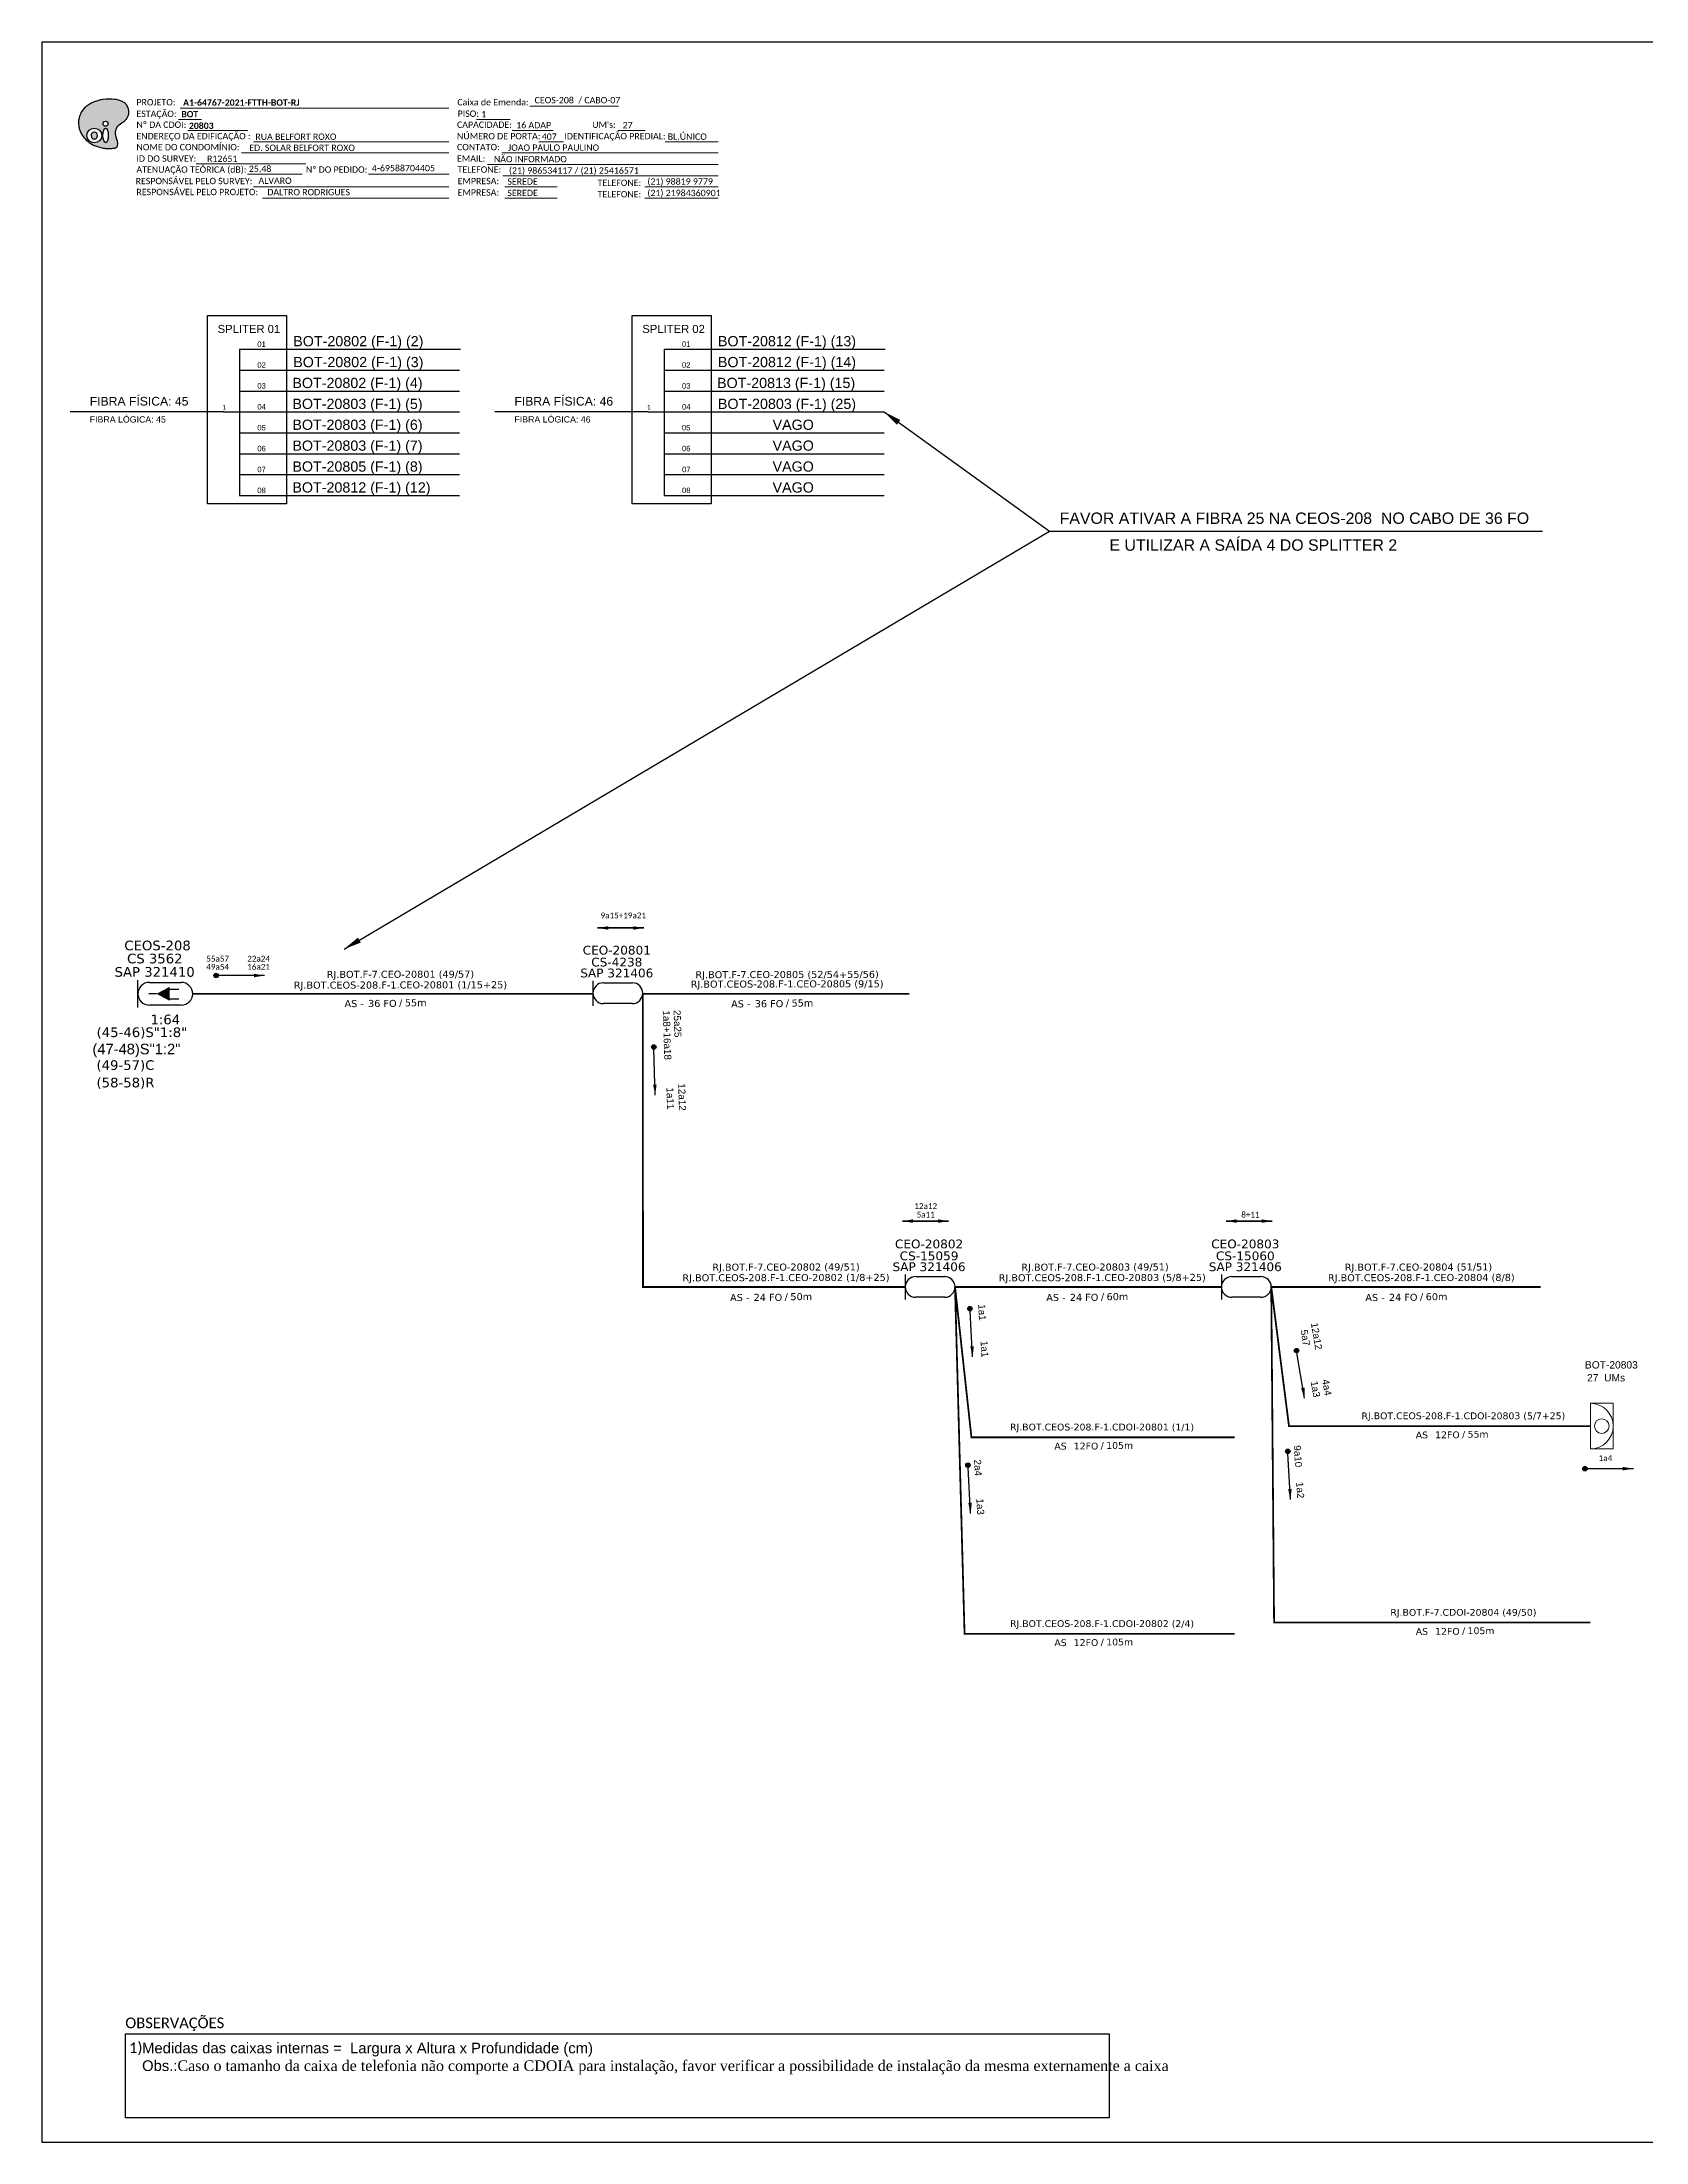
# Model space of a CAD drawing. Header units: metres. Extents: x -1286 to 434, y -500 to 94.
# Drawn here: x -1286 to -832, y -500 to 94 of the extents above; entities that cross this region are included whole.
import ezdxf
from ezdxf.enums import TextEntityAlignment as Align

# ---------------------------------------------------------------- set-up
doc = ezdxf.new("R2010")
doc.units = ezdxf.units.M
for name, color, linetype, lineweight in [("20.0-LEGENDA DOS CDO'S", 1, 'Continuous', 0), ('20.1-CDO_INTERIOR', 1, 'Continuous', 0), ('40.1-ETIQUETAS', 1, 'Continuous', 20)]:
    doc.layers.add(name, color=color, linetype=linetype, lineweight=lineweight)
for name, color, linetype in [('20.4-CEOS', 1, 'Continuous'), ('20.5-CEO', 1, 'Continuous'), ('CAP a instalar', 1, 'Continuous'), ('Seta indicação do cabo', 7, 'Continuous'), ('UNIFILAR', 7, 'Continuous')]:
    doc.layers.add(name, color=color, linetype=linetype)
doc.styles.add('ARIAL', font='arial.ttf')
doc.styles.add('siredit', font='verdana.ttf')
doc.styles.add('WMF-Calibri0', font='calibri.ttf')
doc.styles.add('WMF-Calibri1', font='calibrib.ttf')
doc.linetypes.add('FENCELINE1', pattern='A,0.25,-0.1,[133,ltypeshp.shx,S=0.1,R=0,X=-0.1,Y=0],-0.1,1', length=1.45)
doc.dimstyles.new('CC', dxfattribs={"dimtxt": 0.8, "dimasz": 2, "dimexe": 0.18, "dimexo": 0.0625, "dimgap": 0.09, "dimtad": 0, "dimdec": 0, "dimrnd": 1, "dimzin": 0, "dimdsep": 46, "dimtxsty": 'siredit', "dimblk": 'NONE', "dimcen": 0, "dimse1": 1, "dimse2": 1, "dimsd1": 1, "dimsd2": 1, "dimclrt": 7, "dimadec": 0, "dimazin": 0, "dimtfac": 1, "dimtdec": 0, "dimtofl": 0, "dimtmove": 0, "dimatfit": 3, "dimfxl": 0, "dimtolj": 1, "dimtzin": 0, "dimarcsym": 0})
doc.dimstyles.new('ISO-25', dxfattribs={"dimtxt": 2.5, "dimasz": 2.5, "dimexe": 1.25, "dimexo": 0.625, "dimtad": 1, "dimtxsty": 'Standard', "dimcen": 2.5, "dimadec": 0, "dimazin": 0, "dimtfac": 1, "dimtmove": 0, "dimatfit": 3, "dimfxl": 0, "dimarcsym": 0})

# ---------------------------------------------------------------- blocks, each defined once
blk = doc.blocks.new('_None')
blk = doc.blocks.new('ETIQUETA_RS5F')
at = {"layer": '40.1-ETIQUETAS', "color": 0, "style": 'siredit'}
blk.add_text('/', height=1.5, dxfattribs=at).set_placement((1.58, -1.95), align=Align.MIDDLE_RIGHT)
for tag, p in [('ETIQUETA_R_PRIMARIA', (1.21, 4.1)), ('ETIQUETA_R_SECUNDARIA', (1.21, 2.1)), ('F_ATIVAS/F_MORTAS', (1.14, -4.24))]:
    blk.add_attdef(tag, text='', height=1.5, dxfattribs=at).set_placement(p, align=Align.MIDDLE_CENTER)
for tag, p in [('TIPO_CABO', (-6.58, -2.12)), ('CAP_CABO', (0.4, -2.09))]:
    blk.add_attdef(tag, text='', height=1.5, dxfattribs=at).set_placement(p, align=Align.MIDDLE_RIGHT)
blk.add_attdef('METROS', text='', height=1.5, dxfattribs=at).set_placement((2.14, -1.95), align=Align.MIDDLE_LEFT)
for tag, p in [('FUSÃO_1', (0.85, -8.39)), ('FUSÃO_2', (0.85, -10.6)), ('FUSÃO_3', (0.85, -12.93)), ('FUSÃO_4', (0.85, -15.14)), ('FUSÃO_5', (0.85, -17.16))]:
    blk.add_attdef(tag, text='', height=1.5, dxfattribs=at).set_placement(p, align=Align.CENTER)
blk = doc.blocks.new('OI')
h = blk.add_hatch(color=40)
edge = h.paths.add_edge_path()
edge.add_spline(control_points=[(4.35, -0.67), (3.92, -0.99), (3.26, -1.5), (2.81, -2.59), (2.9, -3.5), (3.06, -4.27), (3.31, -4.85), (3.37, -5.39), (3.4, -5.88), (3.2, -6.4), (2.54, -6.61), (1.65, -6.63), (0.55, -6.67), (-0.56, -6.42), (-1.61, -6.14), (-2.77, -5.61), (-3.92, -4.77), (-4.89, -3.7), (-5.34, -2.65), (-5.6, -1.94), (-5.85, -0.96), (-5.71, 0.47), (-5.1, 2.02), (-4.14, 3.02), (-3.3, 3.61), (-2.37, 4.16), (-1.36, 4.44), (-0.56, 4.7), (0.79, 4.85), (2.24, 4.97), (3.79, 4.57), (4.67, 4.21), (5.44, 3.65), (5.76, 2.99), (6.03, 2.21), (6.01, 1.46), (5.72, 0.64), (5.31, 0.08), (4.88, -0.38), (4.51, -0.55), (4.35, -0.67)], knot_values=[0, 0, 0, 0, 1.60434, 2.417191, 3.427595, 4.282808, 4.776746, 5.304182, 5.888771, 6.258406, 6.858137, 7.79129, 8.986195, 10.124242, 11.187857, 12.242908, 13.953784, 15.414161, 16.515391, 17.349188, 17.675853, 19.552021, 21.515531, 22.568638, 23.63245, 24.621084, 25.782718, 26.745347, 27.142653, 29.870543, 31.004649, 31.921532, 32.709589, 33.801391, 34.042471, 35.192333, 35.971461, 36.628871, 37.254359, 37.836911, 37.836911, 37.836911, 37.836911], degree=3, periodic=0)
h.paths.add_polyline_path([(1.13, -0.87, -1), (-0.04, -0.87, -1)], flags=16)
edge = h.paths.add_edge_path(flags=16)
edge.add_ellipse((0.56, -3.59), major_axis=(-0.02, 1.71), ratio=0.361305, start_angle=0, end_angle=360)
h.paths.add_polyline_path([(-0.36, -3.62, -1), (-3.8, -3.62, -1)], flags=16)
edge = h.paths.add_edge_path(flags=0)
edge.add_ellipse((-2.08, -3.62), major_axis=(0, 0.885), ratio=0.758294, start_angle=0, end_angle=360)
at = {"color": 40}
for centre, radius in [((-2.08, -3.62), 1.72), ((0.54, -0.87), 0.587)]:
    blk.add_circle(centre, radius, dxfattribs=at)
blk.add_ellipse((-2.08, -3.62), major_axis=(0, 0.885), ratio=0.758294, start_param=-3.141592653589792, end_param=3.141592653589792, dxfattribs=at)
blk.add_ellipse((0.56, -3.59), major_axis=(-0.02, 1.71), ratio=0.361305, dxfattribs=at)
at = {"color": 40, "start_tangent": (-0.800898, -0.598801), "end_tangent": (-0.800898, -0.598801)}
blk.add_spline([(4.35, -0.67), (3.2, -1.78), (2.9, -2.54), (2.92, -3.55), (3.12, -4.38), (3.28, -4.85), (3.37, -5.37), (3.35, -5.95), (3.2, -6.29), (2.66, -6.55), (1.73, -6.63), (0.54, -6.62), (-0.58, -6.41), (-1.6, -6.11), (-2.56, -5.67), (-3.95, -4.67), (-4.89, -3.56), (-5.37, -2.56), (-5.64, -1.78), (-5.72, -1.46), (-5.63, 0.42), (-4.84, 2.22), (-4.13, 2.99), (-3.27, 3.62), (-2.4, 4.09), (-1.3, 4.47), (-0.37, 4.72), (0.02, 4.77), (2.75, 4.8), (3.85, 4.53), (4.69, 4.16), (5.31, 3.68), (5.85, 2.73), (5.93, 2.5), (5.94, 1.35), (5.67, 0.62), (5.29, 0.08), (4.84, -0.36), (4.35, -0.67)], degree=3, dxfattribs=at)
blk = doc.blocks.new('SETA 2')
at = {"layer": 'Seta indicação do cabo'}
h = blk.add_hatch(color=256, dxfattribs=at)
h.dxf.hatch_style = 1
h.paths.add_polyline_path([(348.974, 271.648, 1), (348.848, 271.648, 1)])
blk.add_circle((348.911, 271.648), 0.0626, dxfattribs=at)
blk.add_leader([(350.279, 271.648), (348.974, 271.648)], dimstyle='CC', override={"dimasz": 0.3}, dxfattribs=at)

msp = doc.modelspace()

# ---------------------------------------------------------------- linework, layer by layer
at = {"color": 0}
for p, q in [((-1262.5, -469.23), (-984.25, -469.23)), ((-1262.5, -492.93), (-1262.5, -469.23)), ((-984.25, -469.23), (-984.25, -492.93)), ((-984.25, -492.93), (-1262.5, -492.93))]:
    msp.add_line(p, q, dxfattribs=at)
msp.add_lwpolyline([(-1286.07, -499.81), (-445.07, -499.81), (-445.07, 94.19), (-1286.07, 94.19)], close=True)
at = {"color": 7, "lineweight": 0}
for points in [[(-1247.47, 72.24), (-1240.92, 72.24)], [(-1246.96, 75.52), (-1170.98, 75.52)], [(-1163.19, 72.28), (-1153.71, 72.28)], [(-1148.15, 76.01), (-1123.01, 76.01)], [(-1244.81, 69.17), (-1227.84, 69.17)], [(-1226.24, 65.93), (-1170.98, 65.93)], [(-1153.14, 69.17), (-1141.52, 69.17)], [(-1145.56, 65.93), (-1138.61, 65.93)], [(-1123.2, 69.17), (-1115.53, 69.17)], [(-1109.86, 65.93), (-1094.82, 65.93)], [(-1242.49, 59.75), (-1211.44, 59.75)], [(-1229.65, 62.82), (-1170.98, 62.82)], [(-1160.06, 59.58), (-1094.8, 59.58)], [(-1156.02, 62.82), (-1094.8, 62.82)], [(-1227.96, 56.79), (-1212.45, 56.79)], [(-1193.73, 56.79), (-1170.96, 56.79)], [(-1155.78, 56.34), (-1094.8, 56.34)], [(-1226.24, 53.23), (-1170.98, 53.23)], [(-1223.75, 49.99), (-1170.98, 49.99)], [(-1155.17, 53.23), (-1140.37, 53.23)], [(-1155.17, 49.99), (-1140.37, 49.99)], [(-1115.57, 53.23), (-1094.8, 53.23)], [(-1115.57, 49.99), (-1094.8, 49.99)]]:
    msp.add_lwpolyline(points, dxfattribs=at)
at = {"color": 7}
for points in [[(-1239.27, 16.8), (-1216.89, 16.8), (-1216.89, -36.42), (-1239.27, -36.42)], [(-1119.17, 16.8), (-1096.79, 16.8), (-1096.79, -36.42), (-1119.17, -36.42)]]:
    msp.add_lwpolyline(points, close=True, dxfattribs=at)
at = {"layer": '20.1-CDO_INTERIOR', "color": 1, "lineweight": 18}
msp.add_lwpolyline([(-841.73, -303.77), (-841.73, -290.84), (-848.19, -290.84), (-848.19, -303.77)], close=True, dxfattribs=at)
msp.add_circle((-844.96, -297.31), 2.07, dxfattribs=at)
msp.add_arc((-848.19, -297.31), 6.46, 270, 90, dxfattribs=at)
at = {"layer": '20.4-CEOS', "color": 5}
for p, q in [((-1255.71, -171.81), (-1246.68, -171.81)), ((-1246.68, -178.26), (-1255.71, -178.26))]:
    msp.add_line(p, q, dxfattribs=at)
for points in [[(-1258.93, -178.92), (-1258.93, -171.15)], [(-1253.69, -175.03), (-1255.86, -175.03)], [(-1250.12, -173.76), (-1247.38, -173.76)], [(-1250.12, -176.44), (-1247.38, -176.44)]]:
    msp.add_lwpolyline(points, dxfattribs=at)
msp.add_lwpolyline([(-1253.69, -175.03, 0, 3.98, 0), (-1249.96, -175.03, 3.98, 3.98, 0)], format="xyseb", dxfattribs=at)
for centre, start, end in [((-1255.71, -175.03), 90, 270), ((-1246.68, -175.03), 270, 90)]:
    msp.add_arc(centre, 3.22, start, end, dxfattribs=at)
at = {"layer": '20.5-CEO', "color": 5}
for p, q in [((-1127.32, -171.93), (-1119.1, -171.93)), ((-1119.1, -177.79), (-1127.32, -177.79)), ((-1039.01, -255.02), (-1030.79, -255.02)), ((-949.59, -255.02), (-941.36, -255.02)), ((-1030.79, -260.88), (-1039.01, -260.88)), ((-941.36, -260.88), (-949.59, -260.88))]:
    msp.add_line(p, q, dxfattribs=at)
for points in [[(-1130.26, -171.32), (-1130.26, -178.39)], [(-1041.94, -254.42), (-1041.94, -261.49)], [(-952.52, -254.42), (-952.52, -261.49)]]:
    msp.add_lwpolyline(points, dxfattribs=at)
for centre, start, end in [((-1127.32, -174.86), 90, 270), ((-1119.1, -174.86), 270, 90), ((-1039.01, -257.95), 90, 270), ((-1030.79, -257.95), 270, 90), ((-949.59, -257.95), 90, 270), ((-941.36, -257.95), 270, 90)]:
    msp.add_arc(centre, 2.93, start, end, dxfattribs=at)
at = {"layer": 'CAP a instalar', "color": 5, "ltscale": 30, "const_width": 0.5}
for points in [[(-1243.45, -175.03), (-1243.45, -175.03), (-1207.7, -175.04)], [(-1207.7, -175.04), (-1130.25, -175.04)], [(-1116.17, -175.04), (-1116.1, -257.95), (-1041.94, -257.95)], [(-1027.86, -257.95), (-952.52, -257.95)]]:
    msp.add_lwpolyline(points, dxfattribs=at)
at = {"layer": 'CAP a instalar', "ltscale": 30, "const_width": 0.5}
msp.add_lwpolyline([(-1243.45, -175.04), (-1243.45, -175.04)], dxfattribs=at)
at = {"layer": 'CAP a instalar', "color": 7, "ltscale": 30, "const_width": 0.5}
for points in [[(-1116.17, -175.04), (-1040.83, -175.05)], [(-948.79, -300.48), (-1023.22, -300.48), (-1027.86, -257.95)], [(-948.79, -356.07), (-1025.17, -356.07), (-1027.86, -257.95)], [(-938.43, -257.95), (-862.28, -257.95)], [(-848.19, -352.89), (-937.63, -352.89), (-938.43, -257.95)]]:
    msp.add_lwpolyline(points, dxfattribs=at)
at = {"layer": 'CAP a instalar', "color": 1, "ltscale": 30, "const_width": 0.5}
msp.add_lwpolyline([(-848.19, -297.31), (-933.42, -297.31), (-938.43, -257.95)], dxfattribs=at)
at = {"layer": 'UNIFILAR', "color": 10, "linetype": 'Continuous'}
for points in [[(-1230.24, 7.28), (-1167.73, 7.28)], [(-1230.24, 7.28), (-1167.73, 7.28)], [(-1110.14, 7.28), (-1047.63, 7.28)], [(-1230.24, 1.37), (-1167.97, 1.37)], [(-1110.14, 1.37), (-1047.87, 1.37)], [(-1230.24, -4.54), (-1167.97, -4.54)], [(-1110.14, -4.54), (-1047.87, -4.54)], [(-1234.76, -10.45), (-1278.12, -10.45)], [(-1230.24, -10.45), (-1167.97, -10.45)], [(-1114.65, -10.45), (-1158.02, -10.45)], [(-1110.14, -10.45), (-1047.87, -10.45)], [(-1230.24, -16.36), (-1167.97, -16.36)], [(-1110.14, -16.36), (-1047.87, -16.36)], [(-1230.24, -22.27), (-1167.97, -22.27)], [(-1110.14, -22.27), (-1047.87, -22.27)], [(-1230.24, -28.18), (-1167.97, -28.18)], [(-1110.14, -28.18), (-1047.87, -28.18)], [(-1230.24, -34.09), (-1167.97, -34.09)], [(-1110.14, -34.09), (-1047.87, -34.09)]]:
    msp.add_lwpolyline(points, dxfattribs=at)
at = {"layer": 'UNIFILAR', "linetype": 'Continuous'}
for points in [[(-1230.24, 7.28), (-1230.24, 7.28), (-1230.24, -34.09)], [(-1110.14, 7.28), (-1110.14, 7.28), (-1110.14, -34.09)], [(-1234.76, -10.45), (-1230.24, -10.45)], [(-1114.65, -10.45), (-1110.14, -10.45)]]:
    msp.add_lwpolyline(points, dxfattribs=at)

# ---------------------------------------------------------------- block references
at = {"color": 7, "xscale": 1.213923925163967, "yscale": 1.213923925163967, "zscale": 1.213923925163967, "rotation": 0.1532896023949059}
msp.add_blockref('OI', (-1268.76, 72.14), dxfattribs=at)
at = {"xscale": 10, "yscale": 10, "zscale": 10}
for p in [(-4725.94, -2886.34), (-4338.82, -3025.83)]:
    msp.add_blockref('SETA 2', p, dxfattribs=at)
for p, rotation in [((-3927.12, 3220.82), 271.6206164763192), ((-3929.79, 3068.7), 273.1851728483392), ((-4188.1, 2715.08), 279.5330343062151), ((-3934.85, 3020.52), 273.2621822754905), ((-3839.9, 3028.33), 273.1851728483392)]:
    msp.add_blockref('SETA 2', p, dxfattribs=dict(at, rotation=rotation))
at = {"layer": '40.1-ETIQUETAS', "color": 7}
ref = msp.add_blockref('ETIQUETA_RS5F', (-1076.92, -175.04), dxfattribs=dict(at, xscale=1.329574641624007, yscale=1.329574641624007, zscale=1.329574641624007, rotation=0.1179917413874846))
ref.add_attrib('ETIQUETA_R_PRIMARIA', 'RJ.BOT.F-7.CEO-20805 (52/54+55/56)', dxfattribs={"color": 0, "height": 1.9944, "rotation": 0.11799, "style": 'siredit'}).set_placement((-1075.35, -169.58), align=Align.MIDDLE_CENTER)
ref.add_attrib('ETIQUETA_R_SECUNDARIA', 'RJ.BOT.CEOS-208.F-1.CEO-20805 (9/15)', dxfattribs={"color": 0, "height": 1.9944, "rotation": 0.11799, "style": 'siredit'}).set_placement((-1075.35, -172.24), align=Align.MIDDLE_CENTER)
ref.add_attrib('TIPO_CABO', 'AS -', dxfattribs={"color": 0, "height": 1.994, "rotation": 0.11799, "style": 'siredit'}).set_placement((-1085.71, -177.87), align=Align.MIDDLE_RIGHT)
ref.add_attrib('CAP_CABO', '36 FO', dxfattribs={"color": 0, "height": 1.994, "rotation": 0.11799, "style": 'siredit'}).set_placement((-1076.42, -177.82), align=Align.MIDDLE_RIGHT)
ref.add_attrib('METROS', '55m', dxfattribs={"color": 0, "height": 1.994, "rotation": 0.11799, "style": 'siredit'}).set_placement((-1074.1, -177.64), align=Align.MIDDLE_LEFT)
ref = msp.add_blockref('ETIQUETA_RS5F', (-897.57, -258.1), dxfattribs=dict(at, xscale=1.329574641624007, yscale=1.329574641624007, zscale=1.329574641624007, rotation=0.1179917413874845))
ref.add_attrib('ETIQUETA_R_SECUNDARIA', 'RJ.BOT.CEOS-208.F-1.CEO-20804 (8/8)', dxfattribs={"color": 0, "height": 1.9944, "rotation": 0.11799, "style": 'siredit'}).set_placement((-896, -255.3), align=Align.MIDDLE_CENTER)
ref.add_attrib('TIPO_CABO', 'AS -', dxfattribs={"color": 0, "height": 1.994, "rotation": 0.11799, "style": 'siredit'}).set_placement((-906.36, -260.93), align=Align.MIDDLE_RIGHT)
ref.add_attrib('CAP_CABO', '24 FO', dxfattribs={"color": 0, "height": 1.994, "rotation": 0.11799, "style": 'siredit'}).set_placement((-897.08, -260.88), align=Align.MIDDLE_RIGHT)
ref.add_attrib('METROS', '60m', dxfattribs={"color": 0, "height": 1.994, "rotation": 0.11799, "style": 'siredit'}).set_placement((-894.76, -260.69), align=Align.MIDDLE_LEFT)
at = {"layer": 'CAP a instalar', "color": 7, "linetype": 'FENCELINE1', "ltscale": 7}
ref = msp.add_blockref('ETIQUETA_RS5F', (-987.81, -300.27), dxfattribs=dict(at, xscale=1.281445296020255, yscale=1.281445296020255, zscale=1.281445296020255))
ref.add_attrib('ETIQUETA_R_SECUNDARIA', 'RJ.BOT.CEOS-208.F-1.CDOI-20801 (1/1)', dxfattribs={"layer": '40.1-ETIQUETAS', "color": 0, "height": 1.9222, "style": 'siredit'}).set_placement((-986.29, -297.58), align=Align.MIDDLE_CENTER)
ref.add_attrib('TIPO_CABO', 'AS', dxfattribs={"layer": '40.1-ETIQUETAS', "color": 0, "height": 1.922, "style": 'siredit'}).set_placement((-996.29, -302.98), align=Align.MIDDLE_RIGHT)
ref.add_attrib('CAP_CABO', '12FO', dxfattribs={"layer": '40.1-ETIQUETAS', "color": 0, "height": 1.922, "style": 'siredit'}).set_placement((-987.34, -302.96), align=Align.MIDDLE_RIGHT)
ref.add_attrib('METROS', '105m', dxfattribs={"layer": '40.1-ETIQUETAS', "color": 0, "height": 1.922, "style": 'siredit'}).set_placement((-985.1, -302.78), align=Align.MIDDLE_LEFT)
at = {"layer": 'CAP a instalar', "color": 7, "ltscale": 30}
ref = msp.add_blockref('ETIQUETA_RS5F', (-885.61, -352.69), dxfattribs=dict(at, xscale=1.281445296020255, yscale=1.281445296020255, zscale=1.281445296020255))
ref.add_attrib('ETIQUETA_R_SECUNDARIA', 'RJ.BOT.F-7.CDOI-20804 (49/50)', dxfattribs={"layer": '40.1-ETIQUETAS', "color": 0, "height": 1.9222, "style": 'siredit'}).set_placement((-884.1, -349.99), align=Align.MIDDLE_CENTER)
ref.add_attrib('TIPO_CABO', 'AS', dxfattribs={"layer": '40.1-ETIQUETAS', "color": 0, "height": 1.922, "style": 'siredit'}).set_placement((-894.09, -355.4), align=Align.MIDDLE_RIGHT)
ref.add_attrib('CAP_CABO', '12FO', dxfattribs={"layer": '40.1-ETIQUETAS', "color": 0, "height": 1.922, "style": 'siredit'}).set_placement((-885.14, -355.37), align=Align.MIDDLE_RIGHT)
ref.add_attrib('METROS', '105m', dxfattribs={"layer": '40.1-ETIQUETAS', "color": 0, "height": 1.922, "style": 'siredit'}).set_placement((-882.91, -355.19), align=Align.MIDDLE_LEFT)
at = {"layer": 'CAP a instalar', "color": 7, "linetype": 'FENCELINE1', "ltscale": 7}
ref = msp.add_blockref('ETIQUETA_RS5F', (-987.81, -355.86), dxfattribs=dict(at, xscale=1.281445296020255, yscale=1.281445296020255, zscale=1.281445296020255))
ref.add_attrib('ETIQUETA_R_SECUNDARIA', 'RJ.BOT.CEOS-208.F-1.CDOI-20802 (2/4)', dxfattribs={"layer": '40.1-ETIQUETAS', "color": 0, "height": 1.9222, "style": 'siredit'}).set_placement((-986.29, -353.17), align=Align.MIDDLE_CENTER)
ref.add_attrib('TIPO_CABO', 'AS', dxfattribs={"layer": '40.1-ETIQUETAS', "color": 0, "height": 1.922, "style": 'siredit'}).set_placement((-996.29, -358.57), align=Align.MIDDLE_RIGHT)
ref.add_attrib('CAP_CABO', '12FO', dxfattribs={"layer": '40.1-ETIQUETAS', "color": 0, "height": 1.922, "style": 'siredit'}).set_placement((-987.34, -358.54), align=Align.MIDDLE_RIGHT)
ref.add_attrib('METROS', '105m', dxfattribs={"layer": '40.1-ETIQUETAS', "color": 0, "height": 1.922, "style": 'siredit'}).set_placement((-985.1, -358.37), align=Align.MIDDLE_LEFT)

# ---------------------------------------------------------------- texts
at = {"color": 7, "lineweight": 0, "style": 'WMF-Calibri0'}
for s, height, p in [('PROJETO:', 1.793, (-1259.36, 76.26)), ('Caixa de Emenda:', 1.7927, (-1168.6, 76.26)), ('ESTAÇÃO:', 1.793, (-1259.36, 72.98)), ('Nº DA CDOI:', 1.7927, (-1259.36, 69.91)), ('CAPACIDADE:', 1.7927, (-1168.71, 69.91)), ('PISO:', 1.793, (-1168.53, 73.03)), ("UM's:", 1.793, (-1130.47, 69.91)), ('ENDEREÇO DA EDIFICAÇÃO :', 1.7927, (-1259.36, 66.68)), ('NOME DO CONDOMÍNIO:', 1.7927, (-1259.36, 63.56)), ('CONTATO:', 1.793, (-1168.71, 63.56)), ('NÚMERO DE PORTA:', 1.7927, (-1168.71, 66.68)), ('IDENTIFICAÇÃO PREDIAL:', 1.7927, (-1138.34, 66.68)), ('ATENUAÇÃO TEÓRICA (dB):', 1.7927, (-1259.36, 57.21)), ('ID DO SURVEY:', 1.7927, (-1259.36, 60.33)), ('EMAIL:', 1.793, (-1168.71, 60.33)), ('RESPONSÁVEL PELO SURVEY:', 1.7927, (-1259.6, 53.98)), ('Nº DO PEDIDO:', 1.7927, (-1211.44, 57.21)), ('TELEFONE:', 1.793, (-1168.53, 57.21)), ('EMPRESA:', 1.793, (-1168.53, 53.98)), ('TELEFONE:', 1.793, (-1128.93, 53.47)), ('RESPONSÁVEL PELO PROJETO:', 1.7927, (-1259.36, 50.87)), ('EMPRESA:', 1.793, (-1168.53, 50.74)), ('TELEFONE:', 1.793, (-1128.93, 50.24))]:
    msp.add_text(s, height=height, dxfattribs=at).set_placement(p)
at = {"color": 7}
for s, height, style, p in [('A1-64767-2021-FTTH-BOT-RJ', 1.7927, 'WMF-Calibri1', (-1246.16, 76.17)), ('CEOS-208  / CABO-07', 1.7927, 'WMF-Calibri0', (-1146.75, 76.85)), ('BOT', 1.793, 'WMF-Calibri1', (-1246.68, 72.89)), ('1', 1.79, 'WMF-Calibri0', (-1161.84, 72.88)), ('16 ADAP', 1.793, 'WMF-Calibri0', (-1151.96, 69.79)), ('27', 1.793, 'WMF-Calibri0', (-1121.85, 69.77)), ('RUA BELFORT ROXO', 1.7927, 'WMF-Calibri0', (-1225.73, 66.52)), ('407', 1.793, 'WMF-Calibri0', (-1144.74, 66.53)), ('BL.ÚNICO', 1.793, 'WMF-Calibri0', (-1109.1, 66.53)), ('R12651', 1.793, 'WMF-Calibri0', (-1239.4, 60.28)), ('ED. SOLAR BELFORT ROXO', 1.7927, 'WMF-Calibri0', (-1227.45, 63.39)), ('4-69588704405', 1.7927, 'WMF-Calibri0', (-1192.78, 57.62)), ('NÃO INFORMADO', 1.7927, 'WMF-Calibri0', (-1158.28, 60.18)), ('JOAO PAULO PAULINO', 1.7927, 'WMF-Calibri0', (-1154.25, 63.42)), ('25,48', 1.793, 'WMF-Calibri0', (-1227.58, 57.45)), ('ALVARO', 1.793, 'WMF-Calibri0', (-1224.84, 54.07)), ('SEREDE', 1.793, 'WMF-Calibri0', (-1154.47, 53.83)), ('(21) 986534117 / (21) 25416571', 1.7927, 'WMF-Calibri0', (-1154, 56.94)), ('(21) 98819 9779', 1.7927, 'WMF-Calibri0', (-1114.86, 53.83)), ('DALTRO RODRIGUES', 1.7927, 'WMF-Calibri0', (-1222.35, 50.83)), ('SEREDE', 1.793, 'WMF-Calibri0', (-1154.47, 50.59)), ('(21) 21984360901', 1.7927, 'WMF-Calibri0', (-1114.86, 50.59))]:
    msp.add_text(s, height=height, dxfattribs=dict(at, style=style)).set_placement(p)
at = {"color": 7, "style": 'WMF-Calibri1'}
msp.add_text('20803', height=1.793, dxfattribs=at).set_placement((-1241.03, 69.6), align=Align.CENTER)
for s, height, style, p in [('BOT-20802 (F-1) (2)', 2.8926, 'ARIAL', (-1215.02, 8.13)), ('BOT-20812 (F-1) (13)', 2.8926, 'ARIAL', (-1094.92, 8.13)), ('BOT-20802 (F-1) (3) ', 2.8926, 'ARIAL', (-1215.02, 2.22)), ('BOT-20812 (F-1) (14)', 2.8926, 'ARIAL', (-1094.92, 2.22)), ('BOT-20802 (F-1) (4)', 2.8926, 'ARIAL', (-1215.26, -3.69)), ('BOT-20813 (F-1) (15)', 2.8926, 'ARIAL', (-1095.16, -3.69)), ('VAGO', 2.893, 'ARIAL', (-1079.46, -15.51)), ('VAGO', 2.893, 'ARIAL', (-1079.46, -21.42)), ('BOT-20805 (F-1) (8)', 2.8926, 'ARIAL', (-1215.26, -27.33)), ('VAGO', 2.893, 'ARIAL', (-1079.46, -27.33)), ('BOT-20812 (F-1) (12)', 2.8926, 'ARIAL', (-1215.26, -33.24)), ('VAGO', 2.893, 'ARIAL', (-1079.46, -33.24)), ('OBSERVAÇÕES', 3, 'WMF-Calibri0', (-1262.52, -467.61))]:
    msp.add_text(s, height=height, dxfattribs=dict(style=style)).set_placement(p)
at = {"color": 1, "style": 'ARIAL'}
for s, p in [('BOT-20803 (F-1) (5)', (-1215.26, -9.6)), ('BOT-20803 (F-1) (25)', (-1094.92, -9.6)), ('BOT-20803 (F-1) (6)', (-1215.26, -15.51)), ('BOT-20803 (F-1) (7)', (-1215.26, -21.42))]:
    msp.add_text(s, height=2.8926, dxfattribs=at).set_placement(p)
at = {"color": 30, "lineweight": 0, "style": 'ARIAL'}
for s, p in [('FAVOR ATIVAR A FIBRA 25 NA CEOS-208  NO CABO DE 36 FO', (-998.28, -42.11)), ('E UTILIZAR A SAÍDA 4 DO SPLITTER 2', (-984.19, -49.7))]:
    msp.add_text(s, height=3.2155, dxfattribs=at).set_placement(p)
at = {"color": 1, "lineweight": 0, "char_height": 2.279, "width": 34.5512, "attachment_point": 1, "style": 'ARIAL'}
for s, insert in [('SPLITER 01', (-1236.4, 14.17)), ('SPLITER 02', (-1116.3, 14.17))]:
    msp.add_mtext(s, dxfattribs=dict(at, insert=insert))
at = {"lineweight": 0, "attachment_point": 1, "style": 'ARIAL'}
for s, insert, char_height, width in [('01', (-1225.18, 9.52), 1.552, 2.312), ('01', (-1105.08, 9.52), 1.552, 2.312), ('02', (-1225.18, 3.61), 1.552, 2.312), ('02', (-1105.08, 3.61), 1.552, 2.312), ('FIBRA FÍSICA: 45', (-1272.57, -6.19), 2.4637, 37.3507), ('03', (-1225.18, -2.3), 1.552, 2.312), ('FIBRA FÍSICA: 46', (-1152.47, -6.19), 2.4637, 37.3507), ('03', (-1105.08, -2.3), 1.552, 2.312), ('1', (-1235.04, -8.44), 1.37, 2.0404), ('04', (-1225.18, -8.21), 1.552, 2.312), ('1', (-1114.94, -8.44), 1.37, 2.0404), ('04', (-1105.08, -8.21), 1.552, 2.312), ('05', (-1225.18, -14.12), 1.552, 2.312), ('05', (-1105.08, -14.12), 1.552, 2.312), ('06', (-1225.18, -20.03), 1.552, 2.312), ('06', (-1105.08, -20.03), 1.552, 2.312), ('07', (-1225.18, -25.94), 1.552, 2.312), ('07', (-1105.08, -25.94), 1.552, 2.312), ('08', (-1225.18, -31.85), 1.552, 2.312), ('08', (-1105.08, -31.85), 1.552, 2.312)]:
    msp.add_mtext(s, dxfattribs=dict(at, insert=insert, char_height=char_height, width=width))
at = {"lineweight": 0, "char_height": 1.779, "width": 26.9706, "attachment_point": 7, "rotation": 359.92659, "style": 'ARIAL'}
for s, insert in [('\\pt2.13477;FIBRA LÓGICA: 45', (-1272.58, -13.45)), ('FIBRA LÓGICA: 46', (-1152.47, -13.45))]:
    msp.add_mtext(s, dxfattribs=dict(at, insert=insert))
at = {"char_height": 1.6479, "width": 27.86, "attachment_point": 5}
for s, insert in [('\\C7;\\fCalibri|b0|i0|c0|p34;9a15+19a21', (-1121.68, -152.88)), ('{\\fCalibri|b0|i0|c0|p34;\\C7;55a57}', (-1236.4, -165.11)), ('{\\fCalibri|b0|i0|c0|p34;\\C7;22a24}', (-1224.82, -165.11)), ('\\C7;\\fCalibri|b0|i0|c0|p34;49a54', (-1236.4, -167.41)), ('\\C7;\\fCalibri|b0|i0|c0|p34;16a21', (-1224.82, -167.41)), ('{\\fCalibri|b0|i0|c0|p34;\\C1;12a12 }', (-1036.15, -235.08)), ('{\\fCalibri|b0|i0|c0|p34;\\C7;5a11 }', (-1036.15, -237.5)), ('{\\fCalibri|b0|i0|c0|p34;\\C7;8+11}', (-944.32, -237.5)), ('{\\fCalibri|b0|i0|c0|p34;\\C7;1a4}', (-843.93, -306.37))]:
    msp.add_mtext(s, dxfattribs=dict(at, insert=insert))
at = {"char_height": 1.994, "width": 29.9454, "attachment_point": 1, "rotation": 271.83548}
for s, insert in [('{\\fArial|b0|i0|c0|p34;1a8+16a18}', (-1108.52, -179.68)), ('{\\fArial|b0|i0|c0|p34;\\C1;25a25}', (-1105.46, -179.59))]:
    msp.add_mtext(s, dxfattribs=dict(at, insert=insert))
at = {"char_height": 1.994, "attachment_point": 1, "style": 'ARIAL'}
for s, insert, width, rotation in [('1a11', (-1107.49, -201.47), 15.1898, 271.83548), ('{\\C1;12a12}', (-1104.17, -200.32), 15.1898, 271.83548), ('1a1', (-1019.35, -262.77), 3.2288, 273.40004), ('5a7', (-928.19, -269.86), 21.3048, 279.7479), ('{\\C1;12a12}', (-925.28, -267.87), 21.3048, 279.7479), ('1a1', (-1018.65, -273.14), 3.2288, 273.40004), ('1a3', (-925.32, -284.4), 10.6701, 279.7479), ('{\\C1;4a4}', (-922.1, -283.91), 10.6701, 279.7479), ('9a10', (-930.07, -302.69), 3.2288, 273.40004), ('2a4', (-1020.5, -306.7), 3.2288, 273.47705), ('1a2', (-929.37, -313.05), 3.2288, 273.40004), ('1a3', (-1019.85, -317.69), 3.2288, 273.47705)]:
    msp.add_mtext(s, dxfattribs=dict(at, insert=insert, width=width, rotation=rotation))
at = {"char_height": 3, "width": 277.1819, "attachment_point": 1}
for s, insert, style in [('1)', (-1261.44, -471.63), 'WMF-Calibri0'), ('Medidas das caixas internas =  Largura x Altura x Profundidade (cm)\\PObs.:{\\fTimes New Roman|b0|i0|c0|p16;Caso o tamanho da caixa de telefonia não comporte a CDOIA para instalação, favor verificar a possibilidade de instalação da mesma externamente a caixa}', (-1257.77, -471.72), 'ARIAL')]:
    msp.add_mtext(s, dxfattribs=dict(at, insert=insert, style=style))
at = {"layer": "20.0-LEGENDA DOS CDO'S", "color": 1, "style": 'ARIAL'}
for s, p in [('BOT-20803', (-834.78, -281.02)), ('27  UMs', (-838.36, -284.66))]:
    msp.add_text(s, height=2.069, dxfattribs=at).set_placement(p, align=Align.RIGHT)
at = {"layer": '20.4-CEOS', "color": 5, "style": 'siredit'}
for s, height, p in [('CEOS-208', 2.728, (-1253.39, -159.99)), ('CS 3562', 2.728, (-1254.17, -163.69)), ('SAP 321410', 2.728, (-1254.21, -167.47)), ('1:64', 2.728, (-1251.19, -180.92)), ('(45-46)S"1:8"           ', 2.7282, (-1251.27, -184.54)), (' (49-57)C                    ', 2.7282, (-1251.17, -193.83)), ('(58-58)R                 ', 2.7282, (-1252.35, -198.77))]:
    msp.add_text(s, height=height, dxfattribs=at).set_placement(p, align=Align.TOP_CENTER)
at = {"layer": '20.4-CEOS', "color": 5, "insert": (-1271.8, -189.16), "char_height": 2.9723, "width": 50.1414, "attachment_point": 1, "style": 'ARIAL'}
msp.add_mtext('(47-48)S"1:2"           ', dxfattribs=at)
at = {"layer": '20.5-CEO', "color": 5, "style": 'siredit'}
for s, p in [('CEO-20801', (-1123.51, -161.44)), ('CS-4238', (-1123.51, -164.81)), ('SAP 321406', (-1123.51, -167.9)), ('CEO-20802', (-1035.2, -244.54)), ('CS-15059', (-1035.2, -247.91)), ('CEO-20803', (-945.77, -244.54)), ('CS-15060', (-945.77, -247.91)), ('SAP 321406', (-1035.2, -250.99)), ('SAP 321406', (-945.77, -250.99))]:
    msp.add_text(s, height=2.484, rotation=360, dxfattribs=at).set_placement(p, align=Align.TOP_CENTER)
at = {"layer": '40.1-ETIQUETAS', "style": 'siredit'}
for s, p in [('RJ.BOT.CEOS-208.F-1.CEO-20801 (1/15+25)', (-1184.7, -172.53)), ('RJ.BOT.CEOS-208.F-1.CEO-20802 (1/8+25)', (-1075.67, -255.3)), ('RJ.BOT.CEOS-208.F-1.CEO-20803 (5/8+25)', (-986.24, -255.3))]:
    msp.add_text(s, height=1.9944, rotation=0.11799, dxfattribs=at).set_placement(p, align=Align.MIDDLE_CENTER)
at = {"layer": '40.1-ETIQUETAS', "color": 7, "style": 'siredit'}
for s, p in [('RJ.BOT.F-7.CEO-20801 (49/57)', (-1184.71, -169.5)), ('RJ.BOT.F-7.CEO-20802 (49/51)', (-1075.67, -252.32)), ('RJ.BOT.F-7.CEO-20803 (49/51)', (-988.28, -252.32)), ('RJ.BOT.F-7.CEO-20804 (51/51)', (-896.81, -252.32))]:
    msp.add_text(s, height=1.9944, rotation=0.11799, dxfattribs=at).set_placement(p, align=Align.MIDDLE_CENTER)
for s, height, p in [('AS -', 1.994, (-1195.06, -177.79)), ('36 FO', 1.994, (-1185.78, -177.74)), ('/', 1.99, (-1184.17, -177.55)), ('AS -', 1.994, (-1086.02, -260.93)), ('24 FO', 1.994, (-1076.74, -260.88)), ('/', 1.99, (-1075.13, -260.69)), ('AS -', 1.994, (-996.6, -260.93)), ('24 FO', 1.994, (-987.32, -260.88)), ('/', 1.99, (-985.7, -260.69))]:
    msp.add_text(s, height=height, rotation=0.11799, dxfattribs=at).set_placement(p, align=Align.MIDDLE_RIGHT)
for s, p in [('55m', (-1183.46, -177.55)), ('50m', (-1074.42, -260.69)), ('60m', (-985, -260.69))]:
    msp.add_text(s, height=1.994, rotation=0.11799, dxfattribs=at).set_placement(p, align=Align.MIDDLE_LEFT)
at = {"layer": '40.1-ETIQUETAS', "color": 1, "style": 'siredit'}
msp.add_text('RJ.BOT.CEOS-208.F-1.CDOI-20803 (5/7+25)', height=1.9222, dxfattribs=at).set_placement((-884.1, -294.4), align=Align.MIDDLE_CENTER)
for s, height, p in [('AS', 1.922, (-894.09, -299.81)), ('12FO', 1.922, (-885.14, -299.78)), ('/', 1.92, (-883.59, -299.61))]:
    msp.add_text(s, height=height, dxfattribs=at).set_placement(p, align=Align.MIDDLE_RIGHT)
msp.add_text('55m', height=1.922, dxfattribs=at).set_placement((-882.91, -299.61), align=Align.MIDDLE_LEFT)

# ---------------------------------------------------------------- leaders
at = {"color": 30}
for points, override in [([(-1047.87, -10.45), (-1001.16, -44.17)], {"dimasz": 5, "dimtad": 0}), ([(-1200.62, -162.38), (-1001.16, -44.17), (-861.74, -44.17)], {"dimasz": 5, "dimgap": 0.625, "dimtad": 0})]:
    msp.add_leader(points, dimstyle='ISO-25', override=override, dxfattribs=at)
at = {"layer": 'Seta indicação do cabo'}
for points in [[(-1115.88, -156.41), (-1128.94, -156.41)], [(-1128.94, -156.41), (-1115.88, -156.41)], [(-1029.68, -239.32), (-1042.73, -239.32)], [(-1042.73, -239.32), (-1029.68, -239.32)], [(-938.14, -239.32), (-951.2, -239.32)], [(-951.2, -239.32), (-938.14, -239.32)]]:
    msp.add_leader(points, dimstyle='CC', override={"dimasz": 3}, dxfattribs=at)

doc.saveas('drawing.dxf')
